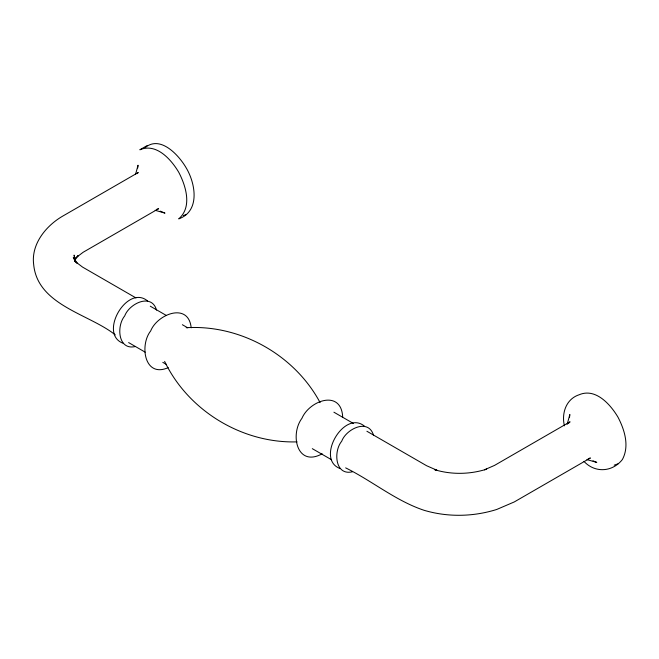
<?xml version="1.0" encoding="UTF-8"?>
<svg xmlns="http://www.w3.org/2000/svg" width="659" height="659" viewBox="0 0 659 659"><rect width="100%" height="100%" fill="white"/><g stroke="black" fill="none" stroke-linecap="round" stroke-linejoin="round"><path stroke-width="0.99" d="M137.723 167.979L138.044 165.236L135.614 174.141M569.524 417.279L569.846 414.536L567.135 424.429M74.813 261.335L75.752 257.735L74.953 259.284M74.895 260.066L78.363 255.42L76.938 256.746M145.153 147.624C160.376 134.873 178.927 155.293 186.2 167.905C195.525 183.441 200.361 211.267 178.721 218.879C192.453 207.083 185.912 185.945 178.721 172.23C171.142 159.429 156.307 142.706 139.856 149.782L147.336 145.466M137.113 173.638L138.258 172.51L62.111 216.473C45.628 226.226 31.014 244.407 33.667 264.49C37.522 305.282 89.064 313.906 115.259 334.863M568.338 423.498L570.051 421.801L494.596 465.369L484.538 469.776L486.63 469.175C469.875 474.447 451.679 474.785 434.825 469.76L437.065 470.312L426.62 465.732L366.898 431.25M583.973 461.391C595.019 473.269 612.45 472.124 622.368 459.545C629.65 446.085 624.617 429.882 618.002 417.205C610.423 404.404 595.588 387.681 579.137 394.766C566.065 398.967 561.353 413.424 564.433 425.829M77.045 256.903L83.158 252.257L158.613 208.697L156.381 209.463M168.218 367.615C144.379 378.348 139.411 345.102 150.672 330.958C157.295 314.129 188.565 301.806 191.192 327.82M322.16 453.812C296.962 467.618 289.779 434.528 301.946 418.292C309.59 400.334 341.321 389.065 342.696 417.081M183.359 215.542L186.2 214.562M588.174 458.755L590.406 457.989L514.259 501.952L496.746 509.456C473.22 516.854 447.667 517.323 424.001 510.272C395.713 500.815 372.22 480.955 345.654 467.874M614.204 465.163L618.002 463.854M135.515 346.477C117.936 350.843 116.289 326.007 124.691 315.958C129.189 303.651 151.521 292.662 156.537 310.076M352.524 471.762C334.937 476.127 333.289 451.291 341.7 441.242C346.197 428.935 368.529 417.946 373.538 435.36M297.102 441.868C242.306 443.532 188.35 410.845 164.626 361.379M186.176 327.721C240.288 324.385 294.548 354.83 320.101 402.616M155.12 210.287L164.981 213.121L160.236 211.135M586.914 459.587L596.774 462.412L592.985 460.822M123.2 343.281C97.985 334.204 127.138 283.708 147.608 300.998M340.201 468.565C314.986 459.488 344.138 408.992 364.608 426.291M136.009 297.95L82.523 267.068L74.591 261.038L76.773 262.982M150.268 306.188L166.315 315.447M182.362 324.714L187.708 327.803M333.907 412.204L353.521 423.531M162.806 362.351L166.34 364.386M312.3 448.664L331.526 459.735M128.629 342.581L145.178 352.161M77.507 263.625L73.306 257.529L75.332 261.359L74.113 255.091L74.681 258.666"/></g></svg>
